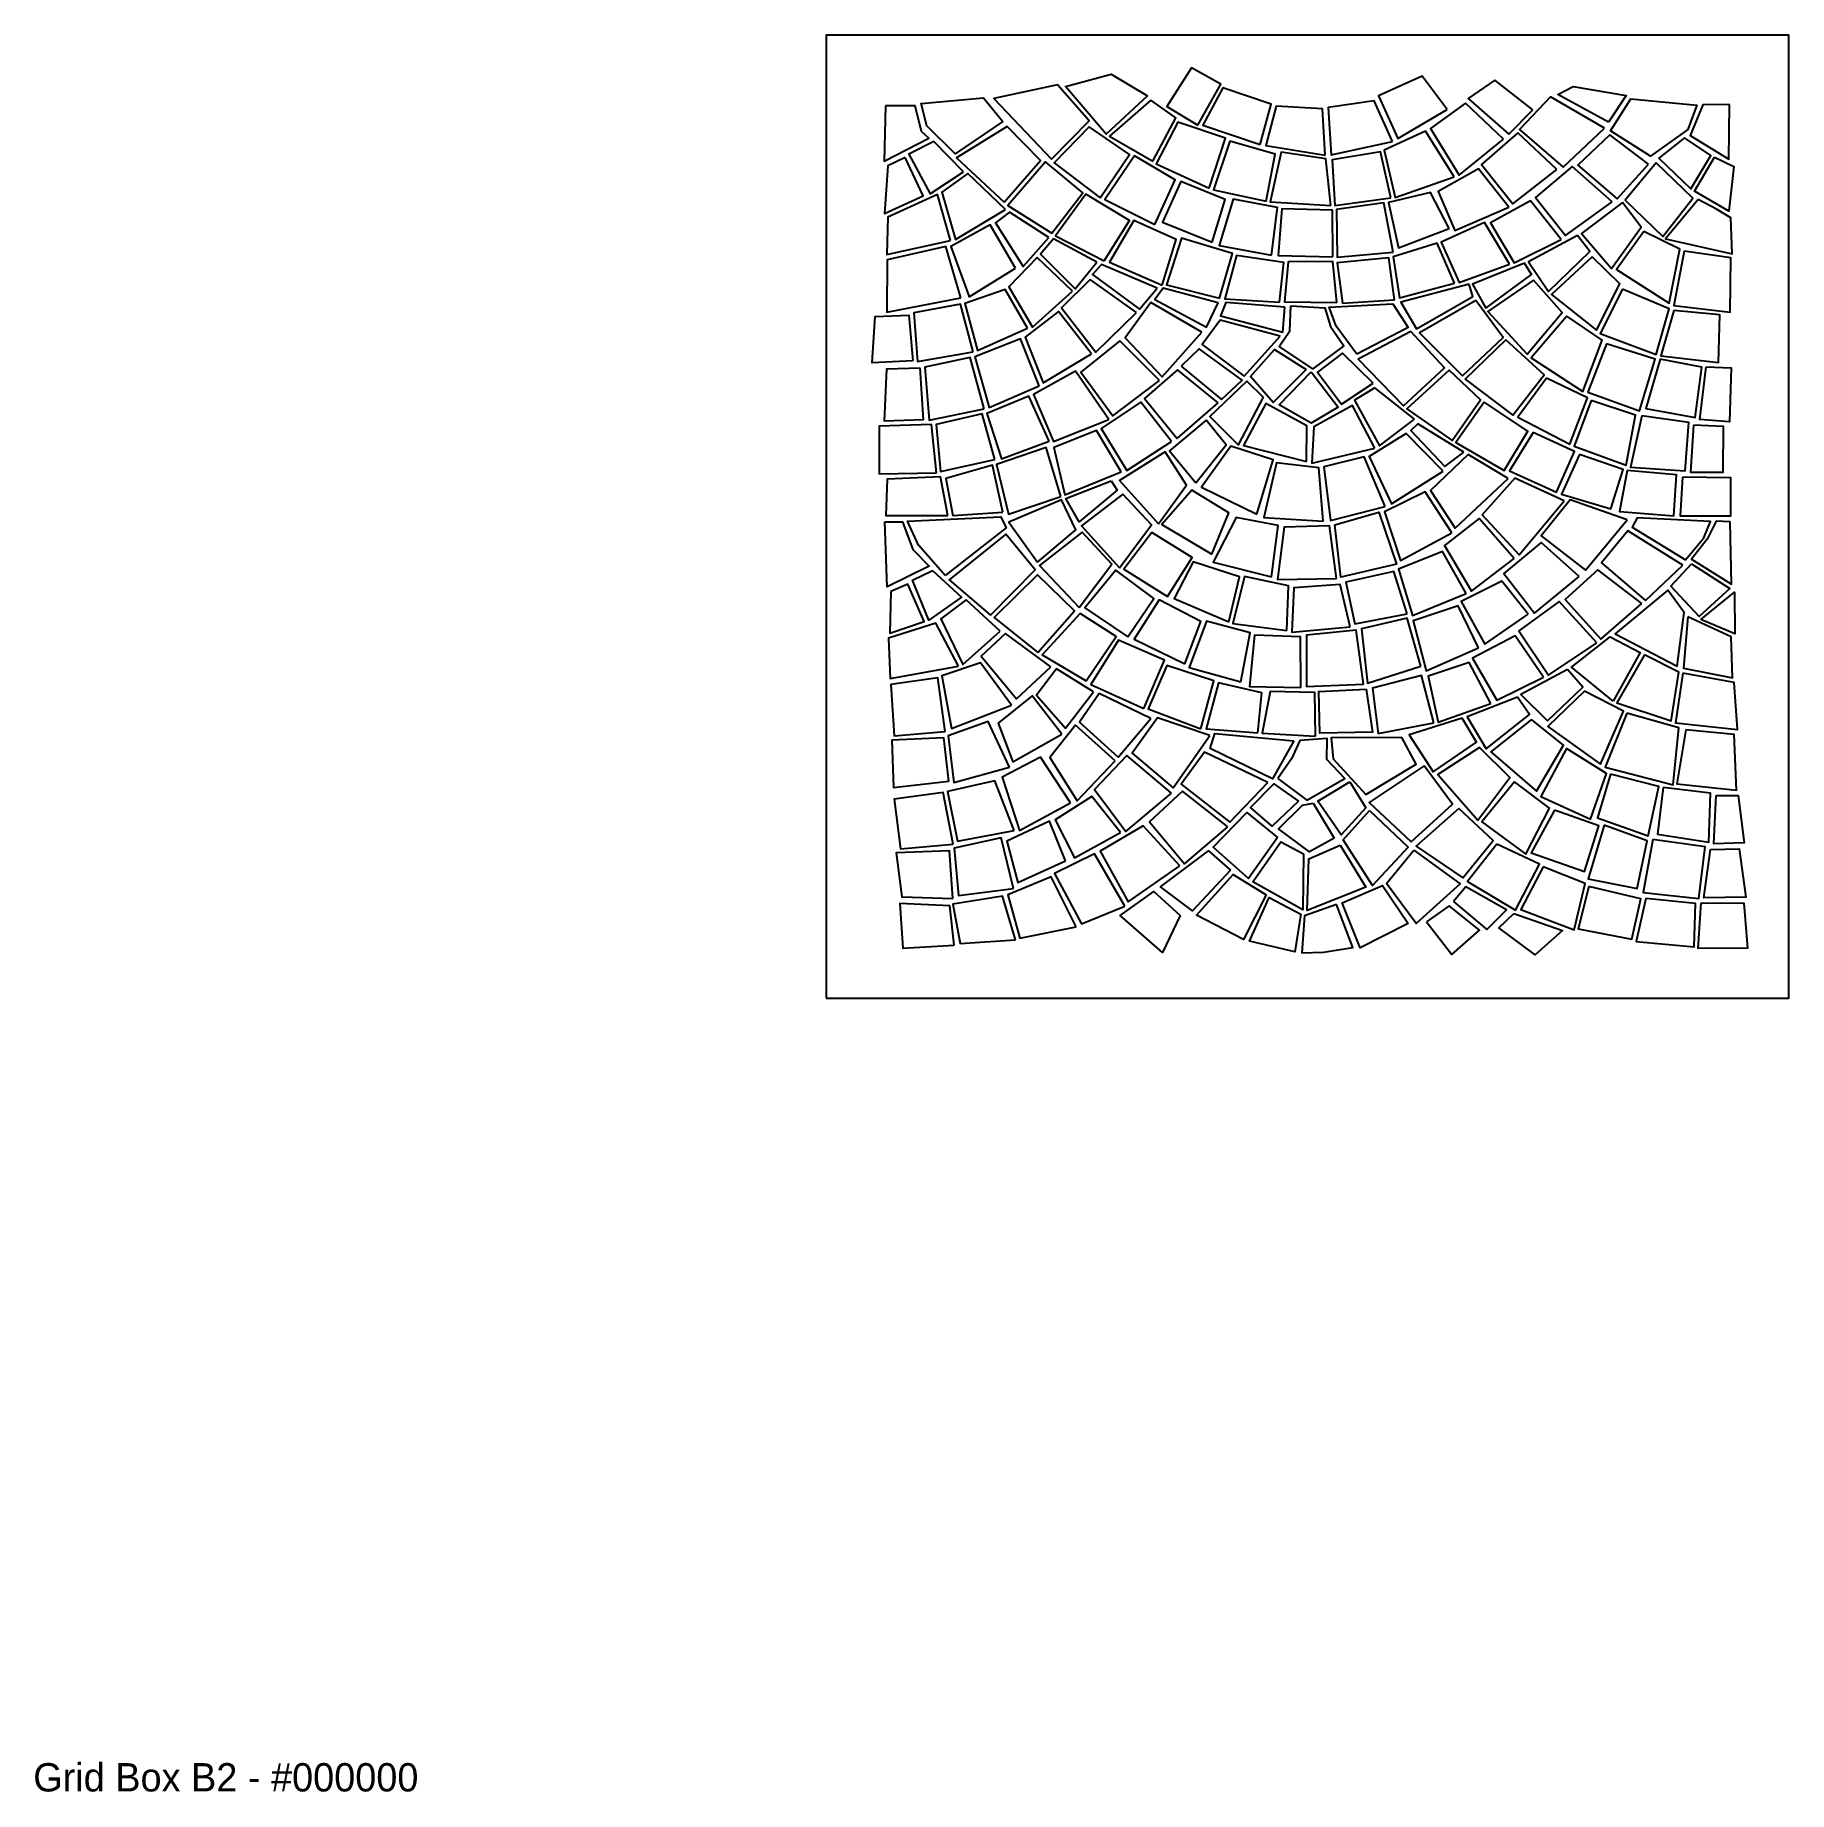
# Model space of a CAD drawing. Header units: metres. Extents: x 1 to 620, y 0 to 620.
import ezdxf

# ---------------------------------------------------------------- set-up
doc = ezdxf.new("R2010")
doc.units = ezdxf.units.M

msp = doc.modelspace()

# ---------------------------------------------------------------- linework, layer by layer
at = {"color": 8}
msp.add_lwpolyline([(280, 280), (620, 280), (620, 620), (280, 620), (280, 280)], dxfattribs=at)
at = {"color": 0}
for points in [[(411.3, 588.23), (419.37, 602.66), (409.04, 608.44), (400.37, 594.82)], [(359.55, 576.16), (372.88, 589.77), (361.68, 602.48), (339.28, 597.61)], [(393.52, 598.54), (378.91, 585.05), (364.57, 601.89), (380.62, 606.23)], [(499.36, 593.78), (490.48, 605.52), (475.05, 598.54), (481.86, 583.48)], [(529.63, 593.67), (516.21, 604.14), (506.75, 597.58), (521.05, 585.09)], [(556.25, 589.24), (538.43, 599.09), (543.88, 601.82), (562.55, 598.68)], [(342.39, 589.47), (325.53, 578.09), (315.54, 587.97), (313.61, 595.92), (335.62, 597.85)], [(395.35, 575.54), (403.54, 590.75), (394.63, 596.99), (380.03, 584.28)], [(433.31, 581.36), (437.2, 595.59), (420.15, 601.36), (413.06, 588.23)], [(480.03, 582.4), (473.57, 596.79), (457.33, 594.51), (458.34, 577.79)], [(519.23, 583.26), (505.8, 596.04), (493.48, 587.09), (503.55, 570.59)], [(554.88, 587.18), (535.76, 598.19), (524.92, 586.7), (540.28, 573.42)], [(557.02, 586.22), (564.23, 597.46), (587.55, 595.28), (584.36, 586.72), (571.11, 577.33)], [(599.05, 595.56), (589.66, 595.43), (585.1, 584.56), (598.79, 576.23)], [(300.93, 595), (300.51, 575.5), (316.24, 583.68), (313.72, 585.99), (311.42, 595)], [(415.28, 565.99), (421, 583.63), (404.19, 589.29), (396.52, 574.58)], [(456.3, 577.68), (455.26, 593.98), (438.94, 594.92), (435.32, 581.09)], [(342.85, 560.98), (355.74, 575.75), (343.89, 587.78), (326.1, 576.69)], [(376.81, 562.56), (387.18, 577.81), (372.87, 587.58), (360.53, 574.88)], [(501.83, 569.95), (491.63, 586.05), (477.1, 579.37), (481, 562.65)], [(538.1, 572.58), (524.27, 585.52), (511.5, 574.35), (522.5, 560.5)], [(570.48, 574.43), (556.72, 584.83), (545.48, 574.09), (559.41, 562.18)], [(583.11, 583.77), (574.12, 576.52), (585.33, 565.78), (592.48, 577.46)], [(307.97, 576.83), (301.79, 573.83), (300.58, 557.08), (314.33, 563.26)], [(328.5, 571.74), (318.09, 582.48), (309.26, 577.95), (316.73, 563.95)], [(396.1, 553.2), (403.32, 568.94), (388.86, 577.44), (378.44, 561.93)], [(435.36, 561.37), (438.59, 578), (422.58, 582.6), (416.8, 565.35)], [(458.24, 559.85), (456.52, 576.39), (440.68, 578.65), (436.79, 561.18)], [(479.39, 562.54), (475.74, 578.86), (458.67, 575.96), (459.63, 559.85)], [(593.72, 576.91), (600.52, 573.68), (598.8, 557.81), (586.71, 564.89)], [(343.36, 558.49), (330.05, 571.11), (320.85, 564.61), (325.67, 547.83)], [(359.73, 550.12), (370.63, 564.37), (357.49, 575.23), (344.13, 559.81)], [(521.05, 559.32), (510.42, 572.85), (496.14, 564.79), (502.05, 551.05)], [(557.56, 561.18), (543.47, 573.59), (530.55, 562.69), (541.12, 549.26)], [(573.14, 574.95), (562.23, 561.72), (575.46, 548.92), (586.05, 562.49)], [(416.3, 546.96), (420.96, 561.97), (405.26, 568.39), (398.83, 553.97)], [(500.05, 551.76), (493.4, 564.43), (478.64, 560.89), (482.15, 544.94)], [(323.95, 547.49), (319.31, 563.73), (301.83, 555.73), (301.45, 542.6)], [(378.22, 540.36), (387.1, 554.58), (371.78, 563.81), (360.97, 549.16)], [(437.31, 542.33), (439.46, 559.11), (423.75, 562.06), (418.76, 545.79)], [(458.96, 541.72), (458.78, 558.17), (440.93, 558.71), (439.7, 542.17)], [(480.26, 543.41), (476.95, 560.76), (460.26, 558.44), (460.53, 541.66)], [(539.58, 547.84), (528.71, 561.53), (514.59, 553.75), (522.94, 539.65)], [(561.19, 560.86), (546.76, 549.95), (557.39, 537.65), (567.89, 552.18)], [(587.95, 562.01), (576.48, 548.13), (600.03, 542.85), (599.48, 555.56), (594.45, 558.58)], [(346.93, 537.71), (337.99, 553.09), (324.09, 545.42), (330.48, 527.63)], [(358.7, 548.54), (344.75, 557.47), (339.8, 553.69), (349.58, 538.28)], [(398.69, 531.79), (403.61, 547.91), (388.71, 554.54), (380.11, 539.82)], [(521.33, 539.11), (512.47, 553.88), (497.17, 546.9), (503.61, 532.67)], [(375.6, 539.81), (360.35, 548.13), (355.73, 542.63), (367.91, 530.43)], [(418.9, 527.1), (423.5, 542.9), (405.5, 548.33), (400.21, 531.91)], [(501.87, 532.4), (495.78, 546.6), (480.31, 541.71), (482.54, 527.3)], [(545.39, 549.27), (528.01, 539.93), (535.09, 529.48), (549.66, 543.57)], [(568.75, 550.72), (559.12, 537.23), (577.68, 525.38), (581.47, 544.42)], [(327.6, 527.23), (322.33, 545.35), (301.56, 540.69), (301.47, 522.22)], [(367.03, 529.66), (354.55, 541.54), (344.53, 531.2), (352.9, 516.91)], [(440.13, 525.69), (441.6, 539.78), (424.91, 542.22), (420.8, 526.9)], [(460.39, 525.56), (458.92, 540.05), (443.21, 539.92), (441.87, 525.83)], [(480.74, 526.59), (478.78, 541.39), (460.53, 539.65), (462.41, 525.42)], [(550.55, 541.72), (536.22, 528.4), (552.09, 515.8), (560.31, 532.16)], [(583.06, 543.76), (579.37, 524.58), (599.3, 522.26), (599.56, 541.35)], [(389.63, 522.03), (373.31, 533.74), (363.1, 523.75), (375.24, 508.08)], [(396.93, 530.67), (377.25, 538.99), (374.06, 535.56), (390.7, 523.22)], [(526.63, 539.52), (508.29, 532.09), (513.03, 523.57), (529.11, 535.46)], [(529.86, 533.47), (513.72, 522.47), (527.53, 507.42), (539.9, 522.06)], [(351.07, 516.58), (343.23, 530.25), (329.01, 525.31), (333.41, 508.68)], [(418.41, 525.5), (399.08, 530.69), (396.1, 526.7), (414.39, 516.91)], [(507.08, 532.04), (482.92, 525.71), (488.51, 516.36), (508.37, 527.69)], [(561.3, 530.38), (553.3, 514.7), (573.09, 507.21), (577.74, 523.42)], [(310.64, 504.98), (296.3, 504.29), (297.33, 520.7), (309.27, 521.13)], [(331.94, 508.21), (327.43, 525), (311.02, 521.99), (312.25, 504.79)], [(373.73, 507.5), (362.03, 522.46), (350.26, 513.33), (356.64, 497.3)], [(412.64, 515.17), (394.69, 525.61), (385.59, 513.13), (398.68, 499.33)], [(442.01, 523.95), (421.14, 525.58), (419.3, 520.89), (441.28, 515.18)], [(444.16, 524.48), (456.1, 523.68), (458.16, 517.09), (462.89, 510.3), (451.89, 502.23), (440.04, 510.04), (443.82, 515.63)], [(467.39, 507.35), (460.17, 517.31), (457.71, 523.95), (480.12, 525.15), (485.51, 516.8)], [(509.44, 526.35), (489.58, 514.86), (504.72, 499.72), (519.12, 513.27)], [(579.41, 522.74), (574.74, 506.8), (595.13, 504.45), (595.61, 521.23)], [(440.36, 513.68), (419.13, 519.38), (412.75, 510.82), (427.69, 499.58)], [(486.51, 515.38), (467.87, 505.67), (483.93, 489.18), (498.36, 502.5)], [(541.54, 520.8), (528.97, 506.12), (547.27, 494.18), (554.03, 512.33)], [(355.21, 496.16), (348.66, 512.8), (332.5, 506.48), (337.57, 488.61)], [(397.7, 498.08), (383.74, 512.08), (369.99, 501.08), (381.29, 485.62)], [(405.36, 503.16), (419.64, 491.34), (426.94, 498.22), (411.8, 509.28)], [(449.52, 501.95), (437.92, 490.36), (429.93, 499.55), (438.35, 509.08)], [(520.07, 512.39), (505.69, 498.54), (522.54, 485.87), (533.62, 500.14)], [(555.6, 511.01), (548.99, 493.92), (567.2, 487.39), (572.73, 505.59)], [(313.13, 502.57), (314.29, 484.15), (300.57, 483.77), (301.43, 502.24)], [(335.85, 488.1), (330.92, 506.26), (314.88, 502.77), (316.35, 484.06)], [(473.14, 497.14), (462.4, 507.71), (453.55, 501.01), (462.06, 489.76)], [(574.6, 505.56), (569.53, 488.15), (586.95, 485.01), (589.27, 502.79)], [(590.82, 502.88), (599.67, 502.53), (598.98, 483.55), (588.5, 484.32)], [(379.83, 484.34), (368.06, 501.34), (353.29, 493.1), (360.34, 476.58)], [(418.46, 490.16), (404.07, 501.87), (392.47, 491.77), (403.96, 477.6)], [(434.36, 492.21), (425.57, 475.33), (415.56, 485.32), (428.59, 497.85)], [(451.32, 501.09), (460.85, 488.72), (451.32, 482.97), (439.98, 489.5)], [(500.06, 501.7), (485.14, 488.07), (501.11, 476.91), (511.12, 491.29)], [(534.37, 498.93), (524.26, 485.12), (542.62, 475.56), (548.85, 491.99)], [(358.78, 476.61), (351.64, 492.54), (336.75, 486.38), (341.9, 470.44)], [(401.96, 476.57), (391.11, 490.42), (377.16, 481.08), (386.17, 466.26)], [(449.69, 469.47), (449.77, 482.11), (435.24, 489.97), (427.42, 475.09)], [(487.75, 484.38), (473.79, 495.52), (466.62, 491.12), (475.43, 474.97)], [(512.45, 490.38), (502.33, 476.14), (519.51, 466.31), (527.83, 480.17)], [(550.23, 490.97), (544.13, 474.92), (562.49, 468.15), (565.83, 485.83)], [(339.54, 470.18), (335.11, 486.35), (318.84, 482.5), (320.42, 465.98)], [(410.62, 462), (421.28, 475.33), (414.24, 484.05), (401.25, 473.31)], [(473.82, 474.22), (465.88, 489.2), (452.26, 481.77), (451.49, 468.88)], [(568.08, 485.66), (564.11, 467.44), (583.43, 466.22), (584.69, 483.23)], [(318.94, 465.43), (317.19, 482.6), (298.69, 482), (298.73, 465.09)], [(384.24, 465.83), (375.44, 480.44), (360.4, 474.42), (364.27, 457.67)], [(497.96, 466.07), (484.86, 479.39), (471.76, 471.26), (479.71, 454.58)], [(505.19, 472.84), (488.95, 482.77), (486.51, 480.4), (498.53, 467.7)], [(529.72, 479.7), (521.33, 466.16), (537.91, 458.63), (544.35, 472.99)], [(586.34, 482.3), (585.24, 465.74), (596.76, 465.72), (596.97, 481.83)], [(362.91, 457.19), (357.67, 474.46), (340.14, 468.44), (344.44, 450.92)], [(397.39, 447.49), (407.25, 461.11), (399.7, 472.92), (383.56, 462.84)], [(432.14, 450.94), (437.83, 470.05), (422.97, 474.86), (412.55, 460.43)], [(520.86, 463.49), (506.69, 471.97), (493.41, 459.28), (502.1, 445.9)], [(546.09, 471.92), (539.74, 458.01), (557.17, 452.73), (561.53, 466.68)], [(342.37, 451.63), (338.71, 468.25), (322.23, 463.49), (324.71, 450.46)], [(455.55, 448.46), (454, 467.25), (439.04, 468.97), (434.61, 449.75)], [(477.45, 453.62), (470.06, 471.1), (455.73, 467.62), (458.13, 448.68)], [(562.88, 466.3), (560.19, 451.79), (579.38, 450.31), (580.33, 464.74)], [(322.99, 450.38), (320.42, 464.12), (301.52, 463.26), (301.09, 450.38)], [(380.7, 462.72), (382.8, 459.33), (369.39, 448.2), (364.7, 456.39)], [(416.17, 436.82), (422.22, 451.38), (409.11, 459.4), (398.62, 447.3)], [(540.62, 455.55), (523.21, 463.66), (511.65, 450.61), (524.75, 436.54)], [(582.47, 464), (581.66, 450.31), (599.51, 450.31), (599.51, 463.73)], [(354.61, 433.91), (368.19, 445.31), (363.08, 455.9), (344.53, 448.09)], [(383.65, 431.98), (394.9, 447.09), (384.76, 458), (370.25, 446.75)], [(500.97, 444.28), (491.57, 458.79), (477.21, 451.69), (482.82, 434.5)], [(562.91, 448.95), (542.75, 455.9), (532.58, 443.2), (548.15, 431.07)], [(300.71, 448.22), (307.02, 448.22), (310.64, 438.42), (316.41, 432.51), (301.51, 425.27)], [(322.08, 429.27), (312.63, 440.01), (308.77, 448.43), (341.75, 449.97), (343.64, 446.02)], [(437.3, 428.81), (439.63, 446.94), (424.8, 449.67), (416.68, 433.97)], [(460.27, 428.17), (457.8, 446.83), (441.81, 446.32), (439.44, 427.85)], [(459.66, 447.18), (475.23, 451.61), (481.4, 433.22), (461.81, 428.66)], [(523.03, 435.25), (510.68, 449.32), (498.44, 439.87), (507.89, 423.66)], [(583.49, 434.73), (589.94, 442.52), (592.35, 448.29), (566.45, 449.63), (564.7, 446.28)], [(599.27, 448.14), (594.37, 448.48), (591.19, 442.04), (585.61, 434.99), (599.7, 426.23)], [(338.01, 415.26), (353.88, 431.29), (343.51, 443.88), (323.44, 427.77)], [(369.36, 417.91), (380.88, 433.29), (370.38, 444.51), (355.36, 432.82)], [(400.61, 421.89), (409.26, 435.55), (395.06, 444.42), (385.13, 431.5)], [(545.98, 428.92), (532.48, 440.84), (519.32, 429.95), (530.22, 415.93)], [(582.51, 432.91), (563.18, 445.05), (553.82, 433.72), (569.41, 420.44)], [(506.07, 422.86), (497.63, 437.74), (482.16, 431.47), (487.09, 415.16)], [(317.52, 431.04), (327.82, 421.59), (316.23, 413.53), (310.54, 427.6)], [(354.74, 402.04), (367.69, 416.79), (354.7, 429.48), (339.35, 414.41)], [(386.56, 407.56), (395.72, 421.09), (382.31, 431.09), (371.32, 417.86)], [(422.24, 412.94), (426.01, 428.76), (409.64, 434.06), (402.91, 421.11)], [(442.76, 409.8), (443.28, 425.63), (427.76, 428.86), (423.66, 412.28)], [(485.16, 415.72), (480.46, 430.64), (463.53, 426.9), (466.73, 412.17)], [(568.02, 419.36), (552.5, 431.3), (540.95, 420.72), (553.63, 406.8)], [(585.67, 433.37), (599.16, 424.69), (588.28, 414.79), (578.29, 425.45)], [(302.81, 423.57), (302.56, 408.88), (314.58, 413), (308.83, 426.23)], [(465.11, 411.1), (461.56, 426.02), (445.14, 424.84), (444.49, 409.27)], [(527.97, 415.61), (518.59, 427.27), (504.31, 420.04), (512.57, 405.01)], [(577.22, 424.01), (558.68, 408.62), (580.55, 397.23), (583.02, 416.23)], [(588.86, 413.75), (600.78, 423.39), (600.91, 408.61)], [(341.52, 409.58), (329.49, 420.7), (320.53, 413.92), (328.27, 397.77)], [(371.86, 392.08), (382.48, 407.69), (369.69, 415.8), (356.26, 401.22)], [(406.72, 398.07), (412.33, 413), (397.59, 420.7), (388.81, 406.8)], [(510.37, 403.7), (503.18, 418.55), (487.27, 413.22), (491.9, 395.65)], [(552.23, 405.51), (538.92, 420.11), (524.64, 409.7), (535.16, 394.02)], [(326.71, 397.27), (318.79, 412.44), (302.01, 407.07), (302.68, 392.84)], [(426.46, 391.71), (429.73, 409.02), (414.35, 413.14), (408.26, 396.82)], [(469.76, 390.9), (467.21, 409.96), (449.68, 408.16), (449.68, 390.03)], [(489.99, 397.26), (485.24, 414.17), (469.1, 410.39), (471.22, 391.18)], [(584.31, 414.62), (582.73, 396.59), (600.09, 393.15), (599.66, 407.54)], [(359.37, 397), (343.3, 408.77), (334.82, 400.8), (347.21, 385.73)], [(392.17, 382.33), (399.52, 399.31), (383.3, 406.39), (373.44, 390.71)], [(447.63, 389.71), (447.48, 407.62), (431.31, 408.17), (429.55, 390.1)], [(533.32, 393.37), (523.3, 407.97), (508.23, 400.12), (516.86, 385.18)], [(557.97, 384.93), (543.19, 396.89), (556.94, 407.61), (567.45, 402.11)], [(345.45, 383.51), (334.54, 398.46), (320.88, 393.82), (324.32, 375.18)], [(412.39, 375.14), (416.91, 392.08), (400.37, 397.45), (393.71, 382.22)], [(514.78, 384.05), (507.08, 398.54), (492.66, 393.71), (496.2, 377.5)], [(569.02, 401.2), (559.29, 384.32), (578.39, 377.91), (581.1, 395.13)], [(322.04, 374.17), (319.47, 393.1), (302.82, 390.74), (304, 372.66)], [(374.47, 388.17), (361.42, 396.24), (354.26, 387.06), (364.6, 375.4)], [(432.44, 373.7), (433.93, 387.88), (418.59, 391.4), (414.19, 375.13)], [(494.59, 377.29), (490.3, 393.93), (472.9, 389.53), (474.94, 373.42)], [(541.77, 396.03), (525.34, 387.22), (534.7, 377.98), (547.18, 389.83)], [(582.56, 394.79), (580.01, 377.22), (601.81, 374.94), (600.63, 391.47)], [(363.24, 373.26), (352.77, 386.78), (340.77, 377.06), (345.9, 363.43)], [(394.66, 378.72), (376.45, 387.57), (369.49, 377.43), (383.19, 365.16)], [(452.82, 372.52), (452.54, 387.91), (436.77, 388.24), (434.02, 373.56)], [(470.78, 389.17), (472.96, 373.9), (454.34, 373.57), (454, 388.33)], [(524.16, 386.26), (506.44, 379.39), (513.06, 368.03), (528.43, 380.15)], [(547.84, 388.4), (534.92, 375.97), (553.5, 362.61), (561.65, 381.36)], [(415.53, 372.79), (397.06, 378.98), (388.04, 366.52), (402.56, 354.24)], [(504.61, 378.85), (485.93, 373.05), (494.43, 359.88), (509.69, 370.44)], [(529.15, 378.45), (514.78, 366.96), (530.89, 353.15), (540.36, 369.37)], [(562.81, 380.64), (555.11, 361.62), (579.11, 355.37), (581.17, 375.51)], [(344.8, 361.57), (337.22, 377.71), (323.11, 372.66), (325.14, 356.19)], [(382.03, 363.86), (368.03, 376.4), (358.96, 365.01), (368.63, 349.69)], [(445.21, 370.94), (437.69, 357.52), (415.68, 368.12), (417.29, 373.49)], [(583.58, 374.75), (580.42, 355.65), (601.51, 353.45), (600.69, 373.1)], [(323.33, 356.7), (321.59, 371.96), (303.19, 371.08), (303.84, 354.38)], [(435.95, 356.18), (413.67, 366.92), (405.39, 355.64), (422.53, 342.22)], [(439.48, 357.59), (449.81, 349.94), (463.24, 357.59), (456.79, 364.3), (456.93, 371.68), (447.26, 371.01), (444.31, 364.57)], [(483.36, 372.06), (458.37, 371.89), (459.04, 364.51), (470.61, 351.92), (488.4, 362.66)], [(510.73, 368.54), (496.02, 358.98), (510.16, 342.91), (521.44, 357.94)], [(541.52, 368.22), (532.35, 351.25), (549.99, 343.26), (555.55, 359.37)], [(366.28, 349.04), (355.67, 365.07), (342.19, 358.05), (348.34, 339.27)], [(401.96, 352.44), (386.15, 365.66), (374.75, 353.75), (385.81, 338.86)], [(491.26, 362.07), (471.76, 349.11), (486.59, 335.28), (501.25, 348.55)], [(346.41, 339.27), (339.61, 356.81), (322.84, 352.96), (326.36, 335.52)], [(446.86, 349.54), (437.47, 340.81), (429.82, 347.39), (438.14, 355.71)], [(464.98, 356.38), (470.62, 347.26), (461.89, 337.73), (453.71, 349.54)], [(523.16, 356.44), (511.52, 342.23), (527.13, 330.88), (535.41, 347.13)], [(557.05, 359.06), (552.47, 343.66), (570.34, 337.38), (574.13, 354.74)], [(575.55, 354.39), (573.59, 337.89), (591.69, 335.06), (592.3, 352.4)], [(324.83, 334.44), (321.29, 352.69), (304.01, 350.31), (306.25, 332.72)], [(384, 338.48), (373.81, 351.24), (360.85, 343), (367.67, 329.53)], [(421.85, 340.48), (405.87, 353.07), (394.25, 342.26), (406.55, 327.46)], [(451.96, 348.87), (459.48, 336.52), (450.75, 331.69), (439.75, 339.87), (448.2, 348.19)], [(594.33, 351.58), (602.06, 351.58), (604.21, 334.91), (593.47, 334.57)], [(364.5, 328.48), (358.87, 342.49), (343.79, 335.43), (347.67, 320.9)], [(439.41, 336.75), (429.21, 322.26), (416.73, 333.4), (428.54, 345.61)], [(471.89, 346.28), (485.58, 333.4), (472.97, 319.84), (462.63, 335.95)], [(503.47, 347.05), (488.39, 333.65), (504.88, 322.48), (515.56, 335.65)], [(537.22, 346.45), (529.03, 331.39), (547.84, 324.8), (552.9, 340.87)], [(554.72, 341.08), (549.12, 322.16), (566.41, 318.71), (569.97, 335.62)], [(346.2, 318.75), (341.79, 336.69), (325.26, 332.94), (326.72, 316.34)], [(404.91, 326.75), (392.02, 340.92), (376.75, 331.99), (386.64, 314.05)], [(448.54, 330.98), (448.4, 311.25), (430.69, 321.05), (440.62, 335.28)], [(572.01, 336.04), (568.55, 317.29), (588.25, 315.28), (590.48, 333.46)], [(324.74, 315.24), (323.56, 332.07), (304.69, 331.34), (306.69, 315.76)], [(385.44, 312.51), (374.84, 331.04), (360.67, 324.06), (370.24, 306.32)], [(422.82, 325.27), (409.34, 310.86), (398.07, 319.38), (415.09, 332.05)], [(461.56, 334.07), (470.55, 319.17), (449.88, 310.98), (450.42, 329.24)], [(487.59, 332.34), (503.96, 320.39), (488.39, 306.43), (477.92, 320.52)], [(516.82, 334.42), (506.52, 321.28), (523.46, 311.13), (531.94, 327.38)], [(592.34, 332.51), (602.39, 332.77), (604.8, 315.68), (590.02, 315.42)], [(368.35, 305.21), (359.5, 322.91), (344.21, 316.47), (348.46, 301.26)], [(435.45, 316.51), (427.46, 300.79), (410.81, 309.38), (423.77, 323.64)], [(533.25, 326.37), (525.35, 311.31), (544.12, 304.16), (548.07, 320.57)], [(404.99, 309.23), (398.74, 296.17), (383.84, 309.19), (395.79, 317.65)], [(485.57, 306.43), (468.66, 297.84), (462.24, 313.64), (476.5, 319.85)], [(501.54, 314.22), (513.39, 304.32), (520.26, 311.19), (505.97, 319.32)], [(549.35, 319.5), (545.58, 304.54), (564.49, 300.82), (567.72, 315.1)], [(325.26, 298.78), (323.65, 312.6), (306.06, 313.41), (307.14, 297.71)], [(346.88, 300.66), (342.24, 316.04), (324.8, 313.2), (327.4, 299.32)], [(447.61, 309.64), (445.58, 296.37), (429.47, 300.12), (436.44, 315.54)], [(460.28, 313.07), (449, 309.1), (447.99, 296.1), (455.64, 296.23), (465.98, 297.98)], [(492.02, 306.97), (500.93, 295.41), (510.7, 304), (500.07, 312.61)], [(569.54, 315.2), (566.11, 300.07), (586.61, 298.13), (587.04, 313.49)], [(588.98, 313.73), (604.1, 313.62), (605.36, 297.68), (587.94, 297.57)], [(522.92, 309.94), (540.1, 303.9), (530.44, 295.31), (517.55, 304.84)]]:
    msp.add_lwpolyline(points, close=True, dxfattribs=at)

# ---------------------------------------------------------------- texts
msp.add_text('Grid Box B2 - #000000', height=10).set_placement((0, 0))

doc.saveas('drawing.dxf')
